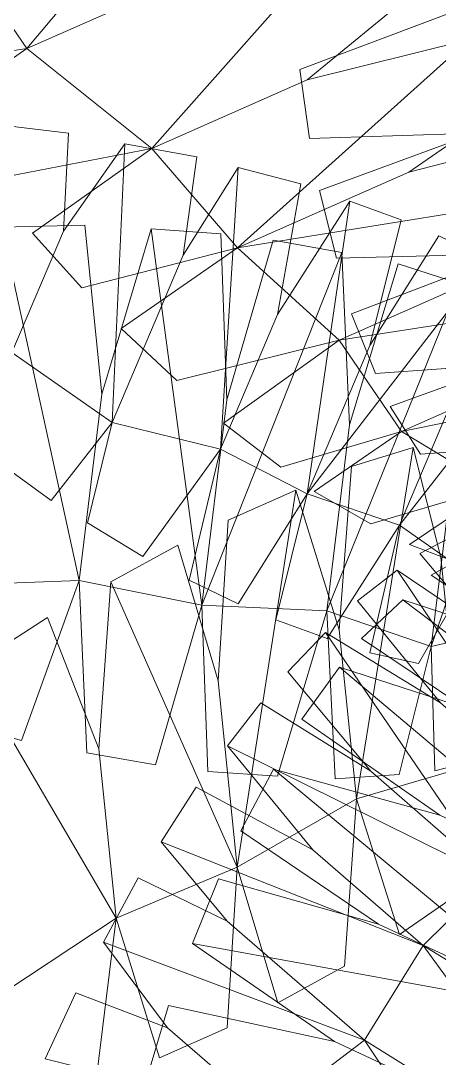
# Model space of a CAD drawing. Header units: millimetres. Extents: x 10088 to 21623, y -4423 to -852.
# Drawn here: x 11653.12 to 11661.92, y -3424.71 to -3402.91 of the extents above; entities that cross this region are included whole.
import ezdxf

# ---------------------------------------------------------------- set-up
doc = ezdxf.new("R2010")
doc.units = ezdxf.units.MM
doc.layers.add('bitki', color=85, linetype='Continuous', lineweight=5)

# ---------------------------------------------------------------- blocks, each defined once
blk = doc.blocks.new('A$C7136359F')
at = {"layer": 'bitki', "color": 86, "linetype": 'Continuous'}
for points in [[(-1977.85, -2419.18, 2708.28), (-2056.27, -2514.76, 2771.61), (-2031.25, -2528.29, 2728.14), (-1999.78, -2479.42, 2708.28)], [(-1936.6, -2430.7, 2631.39), (-1977.85, -2419.18, 2708.28), (-1999.78, -2479.42, 2708.28), (-2010.43, -2537.47, 2690.58)], [(-1936.6, -2430.7, 2631.39), (-2010.43, -2537.47, 2690.58), (-1988.44, -2546.8, 2647.59), (-1960.78, -2497.09, 2631.39)], [(-1936.6, -2430.7, 2631.39), (-1948.69, -2559.94, 2572.2), (-1971.52, -2552.95, 2615.16), (-1960.78, -2497.09, 2631.39)], [(-1936.6, -2430.7, 2631.39), (-1897.63, -2448.37, 2554.5), (-1919.56, -2508.61, 2554.5), (-1948.69, -2559.94, 2572.2)], [(-1955.14, -2481.16, 2463.06), (-1962.07, -2436.34, 2473.92), (-1984.21, -2438.05, 2497.65), (-1992.25, -2472.46, 2503.74)], [(-1921.75, -2480.92, 2421.09), (-1925.71, -2436.73, 2429.94), (-1944.34, -2436.4, 2453.4), (-1955.14, -2481.16, 2463.06)], [(-1992.25, -2472.46, 2503.74), (-1998.82, -2439.13, 2512.02), (-2023.57, -2443, 2534.82), (-2033.68, -2478.13, 2541.99)], [(-1897.63, -2448.37, 2554.5), (-1908.01, -2568.73, 2487.39), (-1929.67, -2565.25, 2533.44), (-1919.56, -2508.61, 2554.5)], [(-1897.63, -2448.37, 2554.5), (-1860.25, -2453.68, 2475.57), (-1887.49, -2528.56, 2475.57), (-1908.01, -2568.73, 2487.39)], [(-1860.25, -2453.68, 2475.57), (-1876.42, -2569.72, 2411.52), (-1895.74, -2570.29, 2458.5), (-1887.49, -2528.56, 2475.57)], [(-1860.25, -2453.68, 2475.57), (-1835.68, -2474.26, 2396.79), (-1855.45, -2528.59, 2396.79), (-1876.42, -2569.72, 2411.52)], [(-1992.25, -2472.46, 2503.74), (-2033.68, -2478.13, 2541.99), (-2036.83, -2523.1, 2541.99), (-2031.7, -2559.28, 2534.82)], [(-1992.25, -2472.46, 2503.74), (-2031.7, -2559.28, 2534.82), (-2007.73, -2566.54, 2512.02), (-1996.6, -2534.47, 2503.74)], [(-1955.14, -2481.16, 2463.06), (-1992.25, -2472.46, 2503.74), (-1996.6, -2534.47, 2503.74), (-1993.42, -2569.66, 2497.65)], [(-1835.68, -2474.26, 2396.79), (-1848.76, -2564.59, 2333.76), (-1863.61, -2568.7, 2376.24), (-1855.45, -2528.59, 2396.79)], [(-2033.68, -2478.13, 2541.99), (-2073.97, -2545.18, 2570.64), (-2050.57, -2553.79, 2551.32), (-2036.83, -2523.1, 2541.99)], [(-1955.14, -2481.16, 2463.06), (-1993.42, -2569.66, 2497.65), (-1971.73, -2574.43, 2473.92), (-1958.65, -2531.02, 2463.06)], [(-1921.75, -2480.92, 2421.09), (-1955.14, -2481.16, 2463.06), (-1958.65, -2531.02, 2463.06), (-1954.15, -2576.83, 2453.4)], [(-1921.75, -2480.92, 2421.09), (-1954.15, -2576.83, 2453.4), (-1935.67, -2579.11, 2429.94), (-1925.62, -2535.91, 2421.09)], [(-1921.75, -2480.92, 2421.09), (-1903.03, -2580.43, 2388.78), (-1921.66, -2580.1, 2412.24), (-1925.62, -2535.91, 2421.09)], [(-1921.75, -2480.92, 2421.09), (-1888.72, -2485.78, 2379.09), (-1892.2, -2535.67, 2379.09), (-1903.03, -2580.43, 2388.78)], [(-1888.72, -2485.78, 2379.09), (-1859.56, -2481.73, 2336.01), (-1863.88, -2543.74, 2336.01), (-1870.63, -2578.27, 2342.46)], [(-1859.56, -2481.73, 2336.01), (-1846.72, -2572.21, 2301.03), (-1861.12, -2576.8, 2326.71), (-1863.88, -2543.74, 2336.01)], [(-1935.79, -2532.76, 2665.05), (-1958.2, -2489.5, 2637.45), (-1933.87, -2485.03, 2577.12), (-1902.61, -2514.61, 2561.64)], [(-1888.72, -2485.78, 2379.09), (-1870.63, -2578.27, 2342.46), (-1887.64, -2580.34, 2367.6), (-1892.2, -2535.67, 2379.09)], [(-1981.12, -2545.09, 2765.82), (-2004.13, -2502.52, 2744.58), (-1979.08, -2495.2, 2688.27), (-1935.79, -2532.76, 2665.05)], [(-1981.12, -2545.09, 2765.82), (-2022.46, -2508.67, 2787.06), (-2046.04, -2517.76, 2843.37), (-2022.73, -2562.04, 2866.59)], [(-1880.92, -2551.51, 2475.57), (-1910.02, -2520.52, 2458.5), (-1893.31, -2510.74, 2411.52), (-1853.74, -2534.53, 2396.79)], [(-1935.79, -2532.76, 2665.05), (-1902.61, -2514.61, 2561.64), (-1856.98, -2570.65, 2561.64), (-1837.03, -2603.98, 2577.12)], [(-2022.73, -2562.04, 2866.59), (-2068.3, -2526.61, 2892.63), (-2094.58, -2539.18, 2949.57), (-2076.34, -2573.11, 2964.21)], [(-1897.51, -2585.44, 2554.5), (-1936.12, -2542.75, 2533.44), (-1919.59, -2528.35, 2487.39), (-1880.92, -2551.51, 2475.57)], [(-1981.12, -2545.09, 2765.82), (-1935.79, -2532.76, 2665.05), (-1899.1, -2577.82, 2665.05), (-1875.79, -2622.13, 2688.27)], [(-1935.79, -2532.76, 2665.05), (-1837.03, -2603.98, 2577.12), (-1856.59, -2614.3, 2637.45), (-1899.1, -2577.82, 2665.05)], [(-1880.92, -2551.51, 2475.57), (-1853.74, -2534.53, 2396.79), (-1808.2, -2570.11, 2396.79), (-1775.56, -2602.75, 2411.52)], [(-1981.12, -2545.09, 2765.82), (-2022.73, -2562.04, 2866.59), (-1986.04, -2607.13, 2866.59), (-1942.72, -2644.66, 2843.37)], [(-1981.12, -2545.09, 2765.82), (-1875.79, -2622.13, 2688.27), (-1899.37, -2631.19, 2744.58), (-1940.68, -2594.77, 2765.82)], [(-1981.12, -2545.09, 2765.82), (-1942.72, -2644.66, 2843.37), (-1917.7, -2637.37, 2787.06), (-1940.68, -2594.77, 2765.82)], [(-1827.16, -2574.67, 2458.41), (-1861.48, -2581.42, 2431.5), (-1854.07, -2565.01, 2375.82), (-1818.76, -2546.74, 2356.77)], [(-1836.07, -2610.64, 2561.64), (-1739.5, -2546.83, 2477.7), (-1733.23, -2563.81, 2539.29), (-1768.69, -2584.57, 2561.64)], [(-1836.07, -2610.64, 2561.64), (-1827.16, -2574.67, 2458.41), (-1778.29, -2555.77, 2458.41), (-1739.5, -2546.83, 2477.7)], [(-1859.17, -2588.53, 2379.09), (-1897.3, -2564.83, 2367.6), (-1888, -2550.46, 2342.46), (-1854.04, -2559.55, 2336.01)], [(-1897.51, -2585.44, 2554.5), (-1880.92, -2551.51, 2475.57), (-1818.13, -2600.59, 2475.57), (-1786.27, -2632.48, 2487.39)], [(-1880.92, -2551.51, 2475.57), (-1775.56, -2602.75, 2411.52), (-1780.99, -2621.32, 2458.5), (-1818.13, -2600.59, 2475.57)], [(-1926.37, -2617.06, 2631.39), (-1965.1, -2575.36, 2615.16), (-1949.44, -2557.33, 2572.2), (-1897.51, -2585.44, 2554.5)], [(-1859.17, -2588.53, 2379.09), (-1854.04, -2559.55, 2336.01), (-1796.38, -2582.83, 2336.01), (-1765.66, -2599.9, 2342.46)], [(-2022.73, -2562.04, 2866.59), (-2076.34, -2573.11, 2964.21), (-2030.71, -2629.15, 2964.21), (-1997.74, -2658.13, 2949.57)], [(-2022.73, -2562.04, 2866.59), (-1997.74, -2658.13, 2949.57), (-1966.72, -2651.41, 2892.63), (-1986.04, -2607.13, 2866.59)], [(-1794.25, -2601.43, 2475.57), (-1832.74, -2619.52, 2458.5), (-1836.88, -2600.62, 2411.52), (-1802.02, -2570.32, 2396.79)], [(-1836.07, -2610.64, 2561.64), (-1871.68, -2617.36, 2539.29), (-1865.83, -2595.73, 2477.7), (-1827.16, -2574.67, 2458.41)], [(-1874.02, -2618.44, 2421.09), (-1912.03, -2595.52, 2412.24), (-1904.14, -2578.63, 2388.78), (-1859.17, -2588.53, 2379.09)], [(-1829.05, -2647.78, 2665.05), (-1836.07, -2610.64, 2561.64), (-1768.69, -2584.57, 2561.64), (-1730.8, -2575.9, 2577.12)], [(-1829.05, -2647.78, 2665.05), (-1730.8, -2575.9, 2577.12), (-1727.02, -2597.68, 2637.45), (-1774.84, -2626.81, 2665.05)], [(-1926.37, -2617.06, 2631.39), (-1897.51, -2585.44, 2554.5), (-1846.99, -2624.89, 2554.5), (-1807.21, -2668.45, 2572.2)], [(-1897.51, -2585.44, 2554.5), (-1786.27, -2632.48, 2487.39), (-1796.26, -2652.04, 2533.44), (-1846.99, -2624.89, 2554.5)], [(-1926.37, -2617.06, 2631.39), (-1976.2, -2589.55, 2647.59), (-1989.88, -2609.14, 2690.58), (-1950.07, -2652.7, 2708.28)], [(-1874.02, -2618.44, 2421.09), (-1859.17, -2588.53, 2379.09), (-1812.82, -2607.25, 2379.09), (-1773.61, -2631.37, 2388.78)], [(-1859.17, -2588.53, 2379.09), (-1765.66, -2599.9, 2342.46), (-1768.93, -2616.7, 2367.6), (-1812.82, -2607.25, 2379.09)], [(-1767.13, -2627.68, 2554.5), (-1819.66, -2651.23, 2533.44), (-1828.27, -2631.01, 2487.39), (-1794.25, -2601.43, 2475.57)], [(-1874.02, -2618.44, 2421.09), (-1917.28, -2608.54, 2429.94), (-1923.34, -2626.15, 2453.4), (-1884.13, -2650.27, 2463.06)], [(-1829.05, -2647.78, 2665.05), (-1877.11, -2655.73, 2637.45), (-1873.84, -2631.22, 2577.12), (-1836.07, -2610.64, 2561.64)], [(-1926.37, -2617.06, 2631.39), (-1950.07, -2652.7, 2708.28), (-1899.55, -2692.18, 2708.28), (-1847.65, -2720.26, 2690.58)], [(-1926.37, -2617.06, 2631.39), (-1807.21, -2668.45, 2572.2), (-1820.89, -2688.04, 2615.16), (-1870.69, -2660.56, 2631.39)], [(-1926.37, -2617.06, 2631.39), (-1847.65, -2720.26, 2690.58), (-1831.96, -2702.23, 2647.59), (-1870.69, -2660.56, 2631.39)], [(-1831.33, -2694.73, 2765.82), (-1725.52, -2618.35, 2688.27), (-1724.2, -2643.58, 2744.58), (-1771.6, -2671.63, 2765.82)], [(-1831.33, -2694.73, 2765.82), (-1829.05, -2647.78, 2665.05), (-1774.84, -2626.81, 2665.05), (-1725.52, -2618.35, 2688.27)], [(-1874.02, -2618.44, 2421.09), (-1884.13, -2650.27, 2463.06), (-1837.78, -2668.99, 2463.06), (-1792.81, -2678.89, 2453.4)], [(-1874.02, -2618.44, 2421.09), (-1792.81, -2678.89, 2453.4), (-1784.92, -2662, 2429.94), (-1822.93, -2639.08, 2421.09)], [(-1874.02, -2618.44, 2421.09), (-1773.61, -2631.37, 2388.78), (-1779.67, -2648.98, 2412.24), (-1822.93, -2639.08, 2421.09)], [(-1950.07, -2652.7, 2708.28), (-2002.69, -2627.95, 2728.14), (-2016.73, -2652.67, 2771.61), (-1985.92, -2685.91, 2782.77)], [(-1745.98, -2664.91, 2631.39), (-1797.61, -2688.85, 2615.16), (-1809.88, -2668.36, 2572.2), (-1767.13, -2627.68, 2554.5)], [(-1884.13, -2650.27, 2463.06), (-1928.89, -2643.01, 2473.92), (-1934.11, -2664.58, 2497.65), (-1903.87, -2682.88, 2503.74)], [(-1884.13, -2650.27, 2463.06), (-1903.87, -2682.88, 2503.74), (-1846.21, -2706.16, 2503.74), (-1811.74, -2714.02, 2497.65)], [(-1884.13, -2650.27, 2463.06), (-1811.74, -2714.02, 2497.65), (-1800.52, -2694.88, 2473.92), (-1837.78, -2668.99, 2463.06)], [(-1831.33, -2694.73, 2765.82), (-1878.94, -2703.43, 2744.58), (-1878.16, -2677.39, 2688.27), (-1829.05, -2647.78, 2665.05)], [(-1950.07, -2652.7, 2708.28), (-1985.92, -2685.91, 2782.77), (-1923.1, -2734.99, 2782.77), (-1883.41, -2756.83, 2771.61)], [(-1950.07, -2652.7, 2708.28), (-1883.41, -2756.83, 2771.61), (-1862.8, -2737.21, 2728.14), (-1899.55, -2692.18, 2708.28)], [(-1831.33, -2694.73, 2765.82), (-1724.77, -2689, 2843.37), (-1723.99, -2662.93, 2787.06), (-1771.6, -2671.63, 2765.82)], [(-1745.98, -2664.91, 2631.39), (-1787.53, -2703.79, 2647.59), (-1773.13, -2722.84, 2690.58), (-1719.4, -2698.45, 2708.28)], [(-1903.87, -2682.88, 2503.74), (-1937.56, -2678.8, 2512.02), (-1941.55, -2703.55, 2534.82), (-1911.28, -2724.04, 2541.99)], [(-1903.87, -2682.88, 2503.74), (-1911.28, -2724.04, 2541.99), (-1869.46, -2740.93, 2541.99), (-1833.46, -2747.2, 2534.82)], [(-1903.87, -2682.88, 2503.74), (-1833.46, -2747.2, 2534.82), (-1819.15, -2726.65, 2512.02), (-1846.21, -2706.16, 2503.74)], [(-1831.33, -2694.73, 2765.82), (-1828.06, -2739.55, 2866.59), (-1773.88, -2718.58, 2866.59), (-1724.77, -2689, 2843.37)], [(-1831.33, -2694.73, 2765.82), (-1878.73, -2722.78, 2787.06), (-1877.38, -2748.01, 2843.37), (-1828.06, -2739.55, 2866.59)], [(-1828.06, -2739.55, 2866.59), (-1728.97, -2745.46, 2949.57), (-1725.79, -2713.87, 2892.63), (-1773.88, -2718.58, 2866.59)], [(-1911.28, -2724.04, 2541.99), (-1859.95, -2783.05, 2570.64), (-1844.53, -2763.46, 2551.32), (-1869.46, -2740.93, 2541.99)], [(-1828.06, -2739.55, 2866.59), (-1875.88, -2771.92, 2892.63), (-1872.01, -2800.81, 2949.57), (-1834.12, -2793.94, 2964.21)], [(-1828.06, -2739.55, 2866.59), (-1834.12, -2793.94, 2964.21), (-1766.71, -2767.87, 2964.21), (-1728.97, -2745.46, 2949.57)], [(-1834.12, -2793.94, 2964.21), (-1736.74, -2802.34, 3038.82), (-1731.04, -2766.34, 2984.07), (-1766.71, -2767.87, 2964.21)], [(-1834.12, -2793.94, 2964.21), (-1869.52, -2819.89, 2984.07), (-1863.1, -2851.21, 3038.82), (-1824.25, -2846.77, 3055.98)], [(-1834.12, -2793.94, 2964.21), (-1824.25, -2846.77, 3055.98), (-1775.38, -2827.87, 3055.98), (-1736.74, -2802.34, 3038.82)]]:
    blk.add_3dface(points, dxfattribs=at)

msp = doc.modelspace()

# ---------------------------------------------------------------- block references
at = {"layer": 'bitki', "extrusion": (0, 0, -1), "xscale": 0.06144000000418885, "yscale": 0.06144000000203959, "zscale": -0.06144000000000002, "rotation": 134.9999999942426}
msp.add_blockref('A$C7136359F', (-11854.312, -3445.194, 154.814), dxfattribs=at)

doc.saveas('drawing.dxf')
